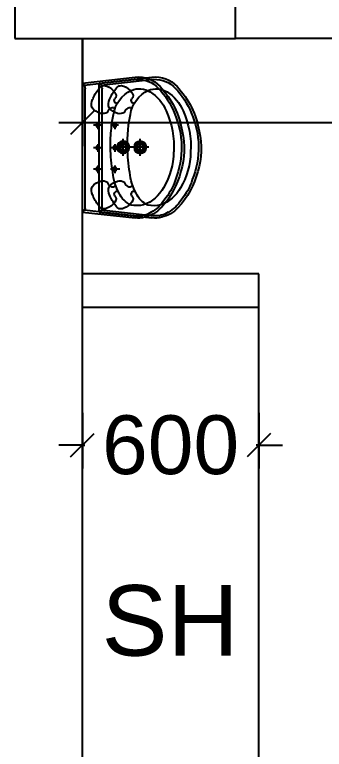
# Model space of a CAD drawing. Extents: x 6345096 to 6738923, y -6490958 to -6305885.
# Drawn here: x 6547917 to 6548969, y -6442997 to -6440497 of the extents above; entities that cross this region are included whole.
import ezdxf

# ---------------------------------------------------------------- set-up
doc = ezdxf.new("R2010")
doc.units = 0
doc.header["$LTSCALE"] = 600
doc.header["$MEASUREMENT"] = 0
doc.header["$PDMODE"] = 35
doc.linetypes.add('HIDDEN', pattern=[0.375, 0.25, -0.125])
doc.layers.get('0').update_dxf_attribs({"linetype": 'CONTINUOUS'})
doc.layers.get('Defpoints').update_dxf_attribs({"linetype": 'CONTINUOUS'})
for name, color, linetype in [('HS', 251, 'CONTINUOUS'), ('LA-column', 3, 'CONTINUOUS'), ('Shleves', 7, 'CONTINUOUS'), ('Toi-Euip', 8, 'CONTINUOUS'), ('toi-fix', 46, 'CONTINUOUS'), ('Walls', 7, 'CONTINUOUS'), ('Working Dim', 5, 'CONTINUOUS')]:
    doc.layers.add(name, color=color, linetype=linetype)
doc.styles.add('ari', font='arial.ttf')
doc.styles.add('ARIAL', font='arial.ttf')
doc.dimstyles.new('int. dim', dxfattribs={"dimtxt": 200, "dimasz": 80, "dimexe": 80, "dimexo": 0, "dimgap": 70, "dimtad": 0, "dimdec": 0, "dimzin": 12, "dimdsep": 46, "dimtxsty": 'ari', "dimblk": 'OBLIQUE', "dimcen": 2, "dimdle": 80, "dimclrd": 256, "dimclre": 256, "dimclrt": 6, "dimadec": 0, "dimazin": 0, "dimtfac": 1, "dimtdec": 0, "dimtix": 1, "dimtmove": 2, "dimatfit": 3, "dimfxl": 1, "dimtolj": 1, "dimtzin": 0, "dimlwd": -1, "dimlwe": -1, "dimarcsym": 0})

# ---------------------------------------------------------------- blocks, each defined once
blk = doc.blocks.new('A$C4D064DB7')
at = {"layer": 'Toi-Euip', "color": 8}
for p, q in [((-219.3, -1), (-239.3, 178)), ((-212.3, 5.4), (-232.3, 184.5)), ((212.2, 4.9), (232.3, 184.5)), ((219.2, -1), (239.3, 178)), ((0.9, 167), (0.9, 107.5)), ((-28.5, 137.9), (30, 137.9)), ((-61.3, 51.7), (-86.8, 51.7)), ((-73.1, 68.7), (-73.1, 37.2)), ((11.1, 51.7), (-14.3, 51.7)), ((-0.6, 68.7), (-0.6, 37.2)), ((87.9, 51.7), (62.5, 51.7)), ((76.2, 63.6), (76.2, 37.2)), ((-204.6, 8.3), (200.4, 8.3)), ((-219.3, -1), (219.2, -1))]:
    blk.add_line(p, q, dxfattribs=at)
for centre, radius in [((0.9, 137.9), 20.9), ((0.9, 137.9), 15), ((0.9, 137.9), 10.5), ((-73.1, 51.7), 6.23), ((-0.6, 51.7), 6.23), ((76.2, 51.7), 6.23)]:
    blk.add_circle(centre, radius, dxfattribs=at)
for centre, radius, start, end in [((-15, 63.3), 278.1, 103.6801, 133.1199), ((0.4, 42.8), 293.4, 66.1951, 111.8497), ((-3.7, 79.1), 265.8, 77.1391, 106.8516), ((11, 56.9), 284.8, 46.3845, 81.023), ((-52.1, 129.5), 194.1, 106.9894, 130.6854), ((-12.7, 69.4), 239.9, 90.5187, 121.0564), ((4.5, 21.6), 288.4, 65.4107, 93.8454), ((17.4, 64.4), 266.9, 46.2173, 67.6674), ((-115.7, 175.3), 119.3, 121.8415, 151.2146), ((74.5, 158), 135.4, 31.8603, 68.3132), ((-135.9, 190.3), 102.7, 132.34, 168.5521), ((-79.5, 166.9), 122.1, 117.7975, 160.6946), ((140.9, 188.9), 91.5, 357.2238, 48.0895), ((143.8, 190.8), 96.4, 352.3942, 48.6169), ((-156.9, 191.3), 75.7, 146.7911, 185.1402), ((131.4, 192.6), 68.8, 336.7779, 32.4081), ((-159.3, 187.8), 80.7, 163.2392, 186.9959), ((-105.8, 184.4), 91.8, 165.5854, 192.6546), ((-124.3, 195.5), 77.6, 203.693, 246.3813), ((98.1, 210.4), 106.4, 278.0202, 335.0221), ((-154.2, 64.6), 55.1, 124.9669, 161.6496), ((-174.7, 96.4), 17.3, 50.4642, 129.5358), ((-157.9, 115.7), 8.33, 226.0403, 306.1074), ((-73.6, 263.8), 161.7, 239.5902, 265.9719), ((-156.5, 116.7), 8.45, 294.5104, 30.3287), ((-126.4, 102.5), 8.28, 83.1526, 217.3039), ((33.5, 869.5), 776.1, 261.2228, 267.52), ((44.3, 384), 287.3, 274.2321, 283.8267), ((129.6, 102.2), 7.16, 318.2984, 78.6803), ((157.9, 115.9), 7.49, 165.1523, 247.9307), ((159.9, 115.7), 8.33, 233.8926, 313.9597), ((176.7, 96.4), 17.3, 50.4642, 129.5358), ((156.2, 64.6), 55.1, 18.3504, 55.0331), ((-188.7, 72.6), 20.1, 152.4908, 243.191), ((-110.1, 109.7), 26, 208.2715, 253.614), ((-144.2, 69.4), 30.9, 343.9654, 29.9209), ((-3.1, 803.8), 709.6, 270.2431, 275.5482), ((146.2, 69.4), 30.9, 150.0791, 196.0346), ((112.1, 109.7), 26, 286.386, 331.7285), ((190.7, 72.6), 20.1, 296.809, 27.5092), ((-120.2, 149.2), 122.2, 230.5982, 250.4136), ((-161, 71.5), 47.7, 305.0585, 347.193), ((163, 71.5), 47.7, 192.807, 234.9415), ((122.2, 149.2), 122.2, 289.5864, 309.4018), ((-145.6, 63.1), 33, 241.9192, 291.3561), ((147.6, 63.1), 33, 248.6439, 298.0808), ((-200, -15.1), 23.9, 101.1451, 143.7785), ((199.8, -16.6), 24.9, 38.7487, 88.5796)]:
    blk.add_arc(centre, radius, start, end, dxfattribs=at)
blk = doc.blocks.new('_Oblique')
at = {"color": 0, "linetype": 'ByBlock', "lineweight": -2}
blk.add_line((-0.5, -0.5), (0.5, 0.5), dxfattribs=at)
blk = doc.blocks.new('*D893')
at = {"layer": 'Defpoints', "color": 0, "transparency": 16777216}
for p in [(6548146.9, -6441852.3, 5.1), (6548746.9, -6441852.3, 0.7), (6548746.9, -6441961.8)]:
    blk.add_point(p, dxfattribs=at)
at = {"layer": 'Working Dim', "transparency": 16777216}
for p, q in [((6548146.9, -6441852.3), (6548146.9, -6442041.8)), ((6548746.9, -6441852.3), (6548746.9, -6442041.8)), ((6548146.9, -6441961.8), (6548066.9, -6441961.8)), ((6548146.9, -6441961.8), (6548155.8, -6441961.8)), ((6548746.9, -6441961.8), (6548738.1, -6441961.8)), ((6548746.9, -6441961.8), (6548826.9, -6441961.8))]:
    blk.add_line(p, q, dxfattribs=at)
at = {"layer": 'Working Dim', "transparency": 16777216, "xscale": 80, "yscale": 80, "zscale": 80}
blk.add_blockref('_Oblique', (6548146.9, -6441961.8), dxfattribs=at)
at = {"layer": 'Working Dim', "transparency": 16777216, "xscale": 80, "yscale": 80, "zscale": 80, "rotation": 180}
blk.add_blockref('_Oblique', (6548746.9, -6441961.8), dxfattribs=at)
at = {"layer": 'Working Dim', "color": 6, "transparency": 16777216, "insert": (6548446.9, -6441961.8), "char_height": 200, "attachment_point": 5, "style": 'ari'}
blk.add_mtext('\\A1;600', dxfattribs=at)
blk = doc.blocks.new('*D894')
at = {"layer": 'Defpoints', "color": 0, "transparency": 16777216}
for p in [(6548146.9, -6440578.8, 5.1), (6552879.4, -6440578.8, 5.1), (6552879.4, -6440864.5)]:
    blk.add_point(p, dxfattribs=at)
at = {"layer": 'Working Dim', "transparency": 16777216}
for p, q in [((6548146.9, -6440578.8), (6548146.9, -6440944.5)), ((6552879.4, -6440578.8), (6552879.4, -6440944.5)), ((6548066.9, -6440864.5), (6550140.9, -6440864.5)), ((6552959.4, -6440864.5), (6550885.5, -6440864.5))]:
    blk.add_line(p, q, dxfattribs=at)
at = {"layer": 'Working Dim', "transparency": 16777216, "xscale": 80, "yscale": 80, "zscale": 80, "rotation": 180}
blk.add_blockref('_Oblique', (6548146.9, -6440864.5), dxfattribs=at)
at = {"layer": 'Working Dim', "transparency": 16777216, "xscale": 80, "yscale": 80, "zscale": 80}
blk.add_blockref('_Oblique', (6552879.4, -6440864.5), dxfattribs=at)
at = {"layer": 'Working Dim', "color": 6, "transparency": 16777216, "insert": (6550513.2, -6440864.5), "char_height": 200, "attachment_point": 5, "style": 'ari'}
blk.add_mtext('\\A1;4730', dxfattribs=at)
blk = doc.blocks.new('A$C2CD672AE')
at = {"layer": 'Walls', "color": 8, "linetype": 'HIDDEN'}
for p, q in [((17827.6, 12765.1), (17827.6, 15845.1)), ((23608.1, 15845.2), (18347.6, 15845.2))]:
    blk.add_line(p, q, dxfattribs=at)
at = {"layer": 'toi-fix', "color": 8, "linetype": 'HIDDEN', "xscale": -1, "rotation": 270}
blk.add_blockref('A$C4D064DB7', (17886.3, 15474.4, 0), dxfattribs=at)

msp = doc.modelspace()

# ---------------------------------------------------------------- linework, layer by layer
at = {"layer": 'LA-column', "color": 2, "elevation": 5.131}
msp.add_lwpolyline([(6547916.936, -6440578.875), (6548666.936, -6440578.875), (6548666.936, -6439828.875), (6547916.936, -6439828.875)], close=True, dxfattribs=at)
at = {"layer": 'Shleves'}
msp.add_line((6548746.936, -6444293.797, -4.45), (6548746.936, -6441378.731, -4.45), dxfattribs=at)
at = {"layer": 'Walls', "linetype": 'Continuous'}
for p, q in [((6548146.936, -6443658.798), (6548146.936, -6440578.798)), ((6553927.437, -6440578.731), (6548666.936, -6440578.731)), ((6548746.936, -6441378.731), (6548146.936, -6441378.731)), ((6548746.936, -6441493.731), (6548146.936, -6441493.731))]:
    msp.add_line(p, q, dxfattribs=at)

# ---------------------------------------------------------------- block references
at = {"layer": 'HS'}
msp.add_blockref('A$C2CD672AE', (6530319.294, -6456423.902, 8.17), dxfattribs=at)
at = {"layer": 'toi-fix', "xscale": -1, "rotation": 270}
msp.add_blockref('A$C4D064DB7', (6548147.95, -6440949.46), dxfattribs=at)

# ---------------------------------------------------------------- texts
at = {"layer": 'Shleves', "color": 10, "style": 'ARIAL'}
msp.add_text('SH', height=240, dxfattribs=at).set_placement((6548212.474, -6442678.086, -34.208))

# ---------------------------------------------------------------- dimensions: what is measured, and where the dimension line sits
at = {"layer": 'Working Dim', "color": 6}
dim = msp.add_linear_dim(base=(6552879.437, -6440864.462), p1=(6548146.936, -6440578.798, 5.131), p2=(6552879.437, -6440578.799, 5.131), text='4730', dimstyle='int. dim', override={"dimtxt": 200, "dimarcsym": 1}, dxfattribs=at)
dim.commit()
dim.dimension.update_dxf_attribs({"geometry": '*D894', "text_midpoint": (6550513.187, -6440864.462)})
dim = msp.add_linear_dim(base=(6548746.936, -6441961.784), p1=(6548146.936, -6441852.347, 5.131), p2=(6548746.936, -6441852.347, 0.681), dimstyle='int. dim', override={"dimtxt": 200, "dimarcsym": 1}, dxfattribs=at)
dim.commit()
dim.dimension.update_dxf_attribs({"geometry": '*D893', "text_midpoint": (6548446.936, -6441961.784)})

doc.saveas('drawing.dxf')
